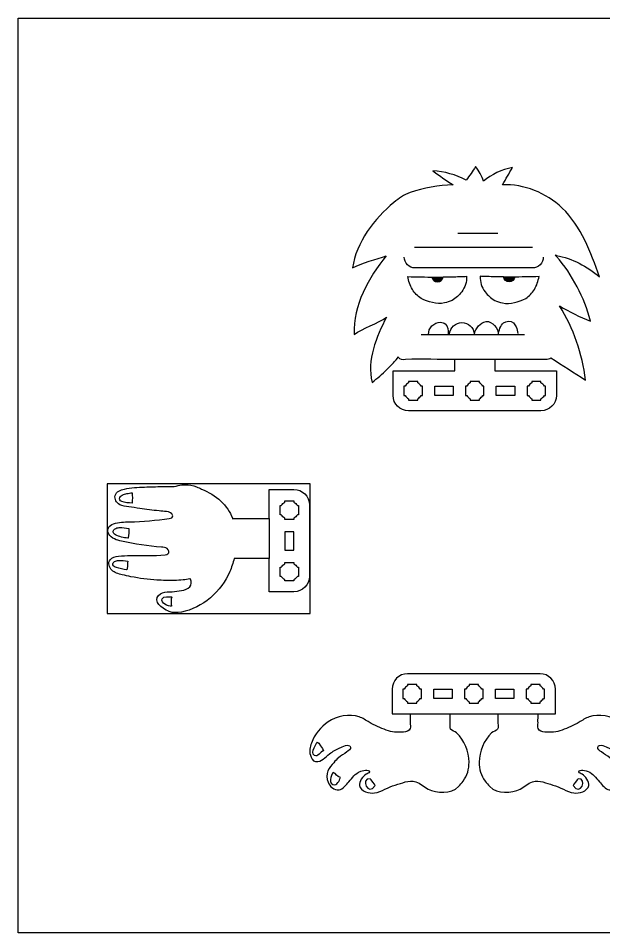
# Model space of a CAD drawing. Extents: x 0 to 843, y 0 to 842.
# Drawn here: x 0 to 539, y 0 to 842 of the extents above; entities that cross this region are included whole.
import ezdxf

# ---------------------------------------------------------------- set-up
doc = ezdxf.new("R2010")
doc.units = 0
doc.header["$MEASUREMENT"] = 0
doc.layers.add('LAYER_1', color=7, linetype='CONTINUOUS')

# ---------------------------------------------------------------- blocks, each defined once
blk = doc.blocks.new('BLOCK_3')
at = {"layer": 'LAYER_1'}
blk.add_lwpolyline([(268.53, 413.18), (81.63, 413.18), (81.63, 293.93), (268.53, 293.93), (268.53, 413.18)], dxfattribs=at)
at = {"layer": 'LAYER_1', "color": 250}
for points in [[(196.83, 381.45), (197.33, 381.45)], [(230.93, 381.45), (230.93, 382.17)]]:
    blk.add_lwpolyline(points, dxfattribs=at)
at = {"layer": 'LAYER_1', "color": 7}
blk.add_lwpolyline([(245.11, 352.17), (253.61, 352.17), (253.61, 369.17), (245.11, 369.17), (245.11, 352.17)], dxfattribs=at)
at = {"layer": 'LAYER_1', "color": 250}
for points, knots in [([(103.57, 327.77), (111.5, 326.21), (119.52, 325.18), (127.59, 324.67), (132.91, 324.33), (138.25, 324.24), (143.59, 324.37), (146.26, 324.42), (148.92, 324.55), (151.58, 324.74), (153.68, 324.88), (155.74, 325.38), (157.8, 325.77), (157.94, 325.79), (158.1, 325.82), (158.22, 325.75), (158.34, 325.68), (158.4, 325.55), (158.46, 325.42), (159.37, 323.22), (159.43, 320.39), (157.75, 318.53), (155.86, 316.42), (152.96, 315.59), (150.2, 315.04), (147.36, 314.46), (144.48, 314.08), (141.59, 313.93), (138.61, 313.79), (135.55, 313.89), (132.74, 312.89), (129.93, 311.89), (127.37, 309.42), (127.38, 306.42), (127.4, 303.06), (130.47, 300.62), (133.27, 298.75), (135.06, 297.55), (136.89, 296.37), (138.91, 295.62), (142.44, 294.35), (146.34, 294.54), (150.03, 295.2), (169.51, 298.67), (186.96, 314.51), (194.56, 332.42), (196.23, 336.37), (197.58, 340.43), (198.59, 344.59), (198.59, 344.59), (230.93, 344.59), (230.93, 344.59), (230.93, 344.59), (230.93, 381.45), (230.93, 381.45), (230.93, 381.45), (197.33, 381.45), (197.33, 381.45), (194.59, 387.38), (191.31, 392.91), (186.45, 397.33), (181.31, 402.04), (175, 405.66), (168.69, 408.47), (167.13, 409.17), (165.5, 409.79), (163.92, 410.42), (160.6, 411.76), (157.24, 412.55), (153.66, 412.41), (151.45, 412.33), (149.2, 412.21), (147.08, 411.62), (142.29, 410.28), (137.36, 410.76), (132.37, 410.72), (126.97, 410.68), (121.57, 410.54), (116.17, 410.29), (110.12, 410), (103.49, 409.74), (97.57, 408.46), (94.06, 407.71), (90.2, 406.04), (89.17, 402.6), (88.18, 399.3), (90.41, 395.74), (93.4, 394.04), (95.92, 392.6), (98.85, 392.42), (101.66, 392.05), (105.02, 391.61), (108.38, 391.08), (111.74, 390.61), (117.65, 389.8), (123.57, 389.03), (129.49, 388.3), (131.76, 388.02), (134.08, 388.08), (136.35, 387.74), (138.53, 387.41), (141.76, 386.55), (142.06, 383.92), (142.28, 382.07), (140.39, 381.47), (138.93, 381.28), (126.79, 379.6), (114.55, 378.6), (102.3, 378.28), (97.35, 378.14), (92.28, 378.1), (87.63, 376.38), (85.7, 375.67), (83.76, 374.55), (82.87, 372.71), (82.01, 370.89), (82.35, 368.68), (83.34, 366.95), (85.61, 362.93), (90.55, 361.42), (95.05, 360.41), (107.1, 357.67), (119.36, 355.87), (131.68, 355.04), (133.56, 354.91), (135.56, 354.75), (137.05, 353.62), (138.54, 352.47), (139.1, 349.95), (137.65, 348.75), (136.98, 348.21), (136.07, 348.08), (135.22, 347.99), (124.6, 346.75), (113.86, 347.5), (103.18, 347.3), (99.47, 347.24), (95.77, 347.05), (92.08, 346.63), (89.23, 346.31), (86.1, 345.67), (84.4, 343.37), (82.31, 340.51), (83.47, 336.25), (86.03, 333.81), (88.59, 331.38), (92.15, 330.37), (95.58, 329.53), (98.23, 328.88), (100.9, 328.3), (103.57, 327.77)], [0, 0, 0, 0, 1, 1, 1, 2, 2, 2, 3, 3, 3, 4, 4, 4, 5, 5, 5, 6, 6, 6, 7, 7, 7, 8, 8, 8, 9, 9, 9, 10, 10, 10, 11, 11, 11, 12, 12, 12, 13, 13, 13, 14, 14, 14, 15, 15, 15, 16, 16, 16, 17, 17, 17, 18, 18, 18, 19, 19, 19, 20, 20, 20, 21, 21, 21, 22, 22, 22, 23, 23, 23, 24, 24, 24, 25, 25, 25, 26, 26, 26, 27, 27, 27, 28, 28, 28, 29, 29, 29, 30, 30, 30, 31, 31, 31, 32, 32, 32, 33, 33, 33, 34, 34, 34, 35, 35, 35, 36, 36, 36, 37, 37, 37, 38, 38, 38, 39, 39, 39, 40, 40, 40, 41, 41, 41, 42, 42, 42, 43, 43, 43, 44, 44, 44, 45, 45, 45, 46, 46, 46, 47, 47, 47, 48, 48, 48, 49, 49, 49, 50, 50, 50, 50]), ([(95.14, 396.91), (98.15, 395.79), (101.43, 395.66), (104.64, 395.54), (104.98, 398.72), (105.01, 401.95), (104.74, 405.14), (103.12, 404.84), (101.51, 404.54), (99.89, 404.25), (98.44, 403.99), (96.96, 403.71), (95.67, 402.99), (94.39, 402.25), (93.32, 400.97), (93.25, 399.5), (93.21, 398.79), (93.43, 398.05), (93.94, 397.56), (94.28, 397.25), (94.71, 397.06), (95.14, 396.91)], [0, 0, 0, 0, 1, 1, 1, 2, 2, 2, 3, 3, 3, 4, 4, 4, 5, 5, 5, 6, 6, 6, 7, 7, 7, 7]), ([(93.25, 399.5), (93.21, 398.79), (93.43, 398.05), (93.94, 397.56), (94.28, 397.25), (94.71, 397.06), (95.14, 396.91), (98.15, 395.79), (101.43, 395.66), (104.64, 395.54), (104.98, 398.72), (105.01, 401.95), (104.74, 405.14), (103.12, 404.84), (101.51, 404.54), (99.89, 404.25), (98.44, 403.99), (96.96, 403.71), (95.67, 402.99), (94.39, 402.25), (93.32, 400.97), (93.25, 399.5)], [0, 0, 0, 0, 1, 1, 1, 2, 2, 2, 3, 3, 3, 4, 4, 4, 5, 5, 5, 6, 6, 6, 7, 7, 7, 7]), ([(104.74, 405.14), (103.12, 404.84), (101.51, 404.54), (99.89, 404.25), (98.44, 403.99), (96.96, 403.71), (95.67, 402.99), (94.39, 402.25), (93.32, 400.97), (93.25, 399.5), (93.21, 398.79), (93.43, 398.05), (93.94, 397.56), (94.28, 397.25), (94.71, 397.06), (95.14, 396.91), (98.15, 395.79), (101.43, 395.66), (104.64, 395.54), (104.98, 398.72), (105.01, 401.95), (104.74, 405.14)], [0, 0, 0, 0, 1, 1, 1, 2, 2, 2, 3, 3, 3, 4, 4, 4, 5, 5, 5, 6, 6, 6, 7, 7, 7, 7]), ([(230.93, 381.45), (230.93, 381.45), (230.93, 382.17), (230.93, 382.17), (230.93, 382.17), (230.93, 408.14), (230.93, 408.14), (230.93, 408.14), (253.61, 408.14), (253.61, 408.14), (261.44, 408.14), (267.78, 401.79), (267.78, 393.96), (267.78, 393.96), (267.78, 328.08), (267.78, 328.08), (267.78, 320.25), (261.44, 313.91), (253.61, 313.91), (253.61, 313.91), (230.93, 313.91), (230.93, 313.91), (230.93, 313.91), (230.93, 344.59), (230.93, 344.59)], [0, 0, 0, 0, 1, 1, 1, 2, 2, 2, 3, 3, 3, 4, 4, 4, 5, 5, 5, 6, 6, 6, 7, 7, 7, 8, 8, 8, 8]), ([(89.39, 366.42), (92.95, 364.67), (96.84, 363.59), (100.8, 363.29), (100.87, 363.29), (100.95, 363.29), (101.02, 363.33), (101.1, 363.38), (101.12, 363.5), (101.13, 363.59), (101.52, 366.42), (101.69, 369.28), (101.63, 372.12), (98.8, 372.85), (95.86, 373.13), (92.95, 372.96), (91.42, 372.88), (89.82, 372.62), (88.62, 371.67), (87.43, 370.71), (86.86, 368.83), (87.77, 367.6), (88.17, 367.06), (88.79, 366.72), (89.39, 366.42)], [0, 0, 0, 0, 1, 1, 1, 2, 2, 2, 3, 3, 3, 4, 4, 4, 5, 5, 5, 6, 6, 6, 7, 7, 7, 8, 8, 8, 8]), ([(87.77, 367.6), (88.17, 367.06), (88.79, 366.72), (89.39, 366.42), (92.95, 364.67), (96.84, 363.59), (100.8, 363.29), (100.87, 363.29), (100.95, 363.29), (101.02, 363.33), (101.1, 363.38), (101.12, 363.5), (101.13, 363.59), (101.52, 366.42), (101.69, 369.28), (101.63, 372.12), (98.8, 372.85), (95.86, 373.13), (92.95, 372.96), (91.42, 372.88), (89.82, 372.62), (88.62, 371.67), (87.43, 370.71), (86.86, 368.83), (87.77, 367.6)], [0, 0, 0, 0, 1, 1, 1, 2, 2, 2, 3, 3, 3, 4, 4, 4, 5, 5, 5, 6, 6, 6, 7, 7, 7, 8, 8, 8, 8]), ([(101.63, 372.12), (98.8, 372.85), (95.86, 373.13), (92.95, 372.96), (91.42, 372.88), (89.82, 372.62), (88.62, 371.67), (87.43, 370.71), (86.86, 368.83), (87.77, 367.6), (88.17, 367.06), (88.79, 366.72), (89.39, 366.42), (92.95, 364.67), (96.84, 363.59), (100.8, 363.29), (100.87, 363.29), (100.95, 363.29), (101.02, 363.33), (101.1, 363.38), (101.12, 363.5), (101.13, 363.59), (101.52, 366.42), (101.69, 369.28), (101.63, 372.12)], [0, 0, 0, 0, 1, 1, 1, 2, 2, 2, 3, 3, 3, 4, 4, 4, 5, 5, 5, 6, 6, 6, 7, 7, 7, 8, 8, 8, 8]), ([(87.07, 338.72), (87.45, 337.39), (88.92, 336.76), (90.24, 336.34), (93.33, 335.37), (96.48, 334.58), (99.67, 334), (100.15, 334.31), (100.22, 334.97), (100.26, 335.55), (100.38, 337.75), (100.5, 339.96), (100.62, 342.16), (97.85, 342.53), (95.05, 342.67), (92.25, 342.58), (91, 342.55), (89.71, 342.46), (88.62, 341.83), (87.53, 341.21), (86.73, 339.92), (87.07, 338.72)], [0, 0, 0, 0, 1, 1, 1, 2, 2, 2, 3, 3, 3, 4, 4, 4, 5, 5, 5, 6, 6, 6, 7, 7, 7, 7]), ([(87.07, 338.72), (87.45, 337.39), (88.92, 336.76), (90.24, 336.34), (93.33, 335.37), (96.48, 334.58), (99.67, 334), (100.15, 334.31), (100.22, 334.97), (100.26, 335.55), (100.38, 337.75), (100.5, 339.96), (100.62, 342.16), (97.85, 342.53), (95.05, 342.67), (92.25, 342.58), (91, 342.55), (89.71, 342.46), (88.62, 341.83), (87.53, 341.21), (86.73, 339.92), (87.07, 338.72)], [0, 0, 0, 0, 1, 1, 1, 2, 2, 2, 3, 3, 3, 4, 4, 4, 5, 5, 5, 6, 6, 6, 7, 7, 7, 7]), ([(87.07, 338.72), (87.45, 337.39), (88.92, 336.76), (90.24, 336.34), (93.33, 335.37), (96.48, 334.58), (99.67, 334), (100.15, 334.31), (100.22, 334.97), (100.26, 335.55), (100.38, 337.75), (100.5, 339.96), (100.62, 342.16), (97.85, 342.53), (95.05, 342.67), (92.25, 342.58), (91, 342.55), (89.71, 342.46), (88.62, 341.83), (87.53, 341.21), (86.73, 339.92), (87.07, 338.72)], [0, 0, 0, 0, 1, 1, 1, 2, 2, 2, 3, 3, 3, 4, 4, 4, 5, 5, 5, 6, 6, 6, 7, 7, 7, 7]), ([(132.28, 307.5), (130.7, 303.74), (138.06, 299.99), (140.82, 300.7), (140.71, 302.79), (140.38, 307.54), (141.16, 308.83), (141.24, 308.91), (141.18, 309.08), (141.01, 309.21), (138.66, 309.04), (133.48, 310.35), (132.28, 307.5)], [0, 0, 0, 0, 1, 1, 1, 2, 2, 2, 3, 3, 3, 4, 4, 4, 4]), ([(140.82, 300.7), (140.71, 302.79), (140.38, 307.54), (141.16, 308.83), (141.24, 308.91), (141.18, 309.08), (141.01, 309.21), (138.66, 309.04), (133.48, 310.35), (132.28, 307.5), (130.7, 303.74), (138.06, 299.99), (140.82, 300.7)], [0, 0, 0, 0, 1, 1, 1, 2, 2, 2, 3, 3, 3, 4, 4, 4, 4]), ([(141.01, 309.21), (138.66, 309.04), (133.48, 310.35), (132.28, 307.5), (130.7, 303.74), (138.06, 299.99), (140.82, 300.7), (140.71, 302.79), (140.38, 307.54), (141.16, 308.83), (141.24, 308.91), (141.18, 309.08), (141.01, 309.21)], [0, 0, 0, 0, 1, 1, 1, 2, 2, 2, 3, 3, 3, 4, 4, 4, 4])]:
    blk.add_open_spline(points, degree=3, knots=knots, dxfattribs=at)
at = {"layer": 'LAYER_1', "color": 7}
for points in [[(240.85, 384.77), (240.85, 384.77), (241.99, 384.77), (241.99, 384.77), (242.74, 383.47), (243.82, 382.4), (245.11, 381.65), (245.11, 381.65), (245.11, 380.51), (245.11, 380.51), (245.11, 380.51), (249.36, 380.51), (249.36, 380.51), (249.36, 380.51), (253.61, 380.51), (253.61, 380.51), (253.61, 380.51), (253.61, 381.65), (253.61, 381.65), (254.9, 382.4), (255.98, 383.47), (256.72, 384.77), (256.72, 384.77), (257.86, 384.77), (257.86, 384.77), (257.86, 384.77), (257.86, 389.02), (257.86, 389.02), (257.86, 389.02), (257.86, 393.27), (257.86, 393.27), (257.86, 393.27), (256.72, 393.27), (256.72, 393.27), (255.98, 394.56), (254.9, 395.64), (253.61, 396.38), (253.61, 396.38), (253.61, 397.52), (253.61, 397.52), (253.61, 397.52), (249.36, 397.52), (249.36, 397.52), (249.36, 397.52), (245.11, 397.52), (245.11, 397.52), (245.11, 397.52), (245.11, 396.38), (245.11, 396.38), (243.82, 395.64), (242.74, 394.56), (241.99, 393.27), (241.99, 393.27), (240.85, 393.27), (240.85, 393.27), (240.85, 393.27), (240.85, 389.02), (240.85, 389.02), (240.85, 389.02), (240.85, 384.77), (240.85, 384.77)], [(240.85, 328.07), (240.85, 328.07), (241.99, 328.07), (241.99, 328.07), (242.74, 326.78), (243.82, 325.71), (245.11, 324.96), (245.11, 324.96), (245.11, 323.82), (245.11, 323.82), (245.11, 323.82), (249.36, 323.82), (249.36, 323.82), (249.36, 323.82), (253.61, 323.82), (253.61, 323.82), (253.61, 323.82), (253.61, 324.96), (253.61, 324.96), (254.9, 325.71), (255.98, 326.78), (256.72, 328.07), (256.72, 328.07), (257.86, 328.07), (257.86, 328.07), (257.86, 328.07), (257.86, 332.32), (257.86, 332.32), (257.86, 332.32), (257.86, 336.58), (257.86, 336.58), (257.86, 336.58), (256.72, 336.58), (256.72, 336.58), (255.98, 337.87), (254.9, 338.94), (253.61, 339.69), (253.61, 339.69), (253.61, 340.83), (253.61, 340.83), (253.61, 340.83), (249.36, 340.83), (249.36, 340.83), (249.36, 340.83), (245.11, 340.83), (245.11, 340.83), (245.11, 340.83), (245.11, 339.69), (245.11, 339.69), (243.82, 338.94), (242.74, 337.87), (241.99, 336.58), (241.99, 336.58), (240.85, 336.58), (240.85, 336.58), (240.85, 336.58), (240.85, 332.32), (240.85, 332.32), (240.85, 332.32), (240.85, 328.07), (240.85, 328.07)]]:
    blk.add_open_spline(points, degree=3, knots=[0, 0, 0, 0, 1, 1, 1, 2, 2, 2, 3, 3, 3, 4, 4, 4, 5, 5, 5, 6, 6, 6, 7, 7, 7, 8, 8, 8, 9, 9, 9, 10, 10, 10, 11, 11, 11, 12, 12, 12, 13, 13, 13, 14, 14, 14, 15, 15, 15, 16, 16, 16, 17, 17, 17, 18, 18, 18, 19, 19, 19, 20, 20, 20, 20], dxfattribs=at)

msp = doc.modelspace()

# ---------------------------------------------------------------- hatches: boundary and pattern name
at = {"layer": 'LAYER_1'}
h = msp.add_hatch(color=250, dxfattribs=at)
h.dxf.hatch_style = 2
edge = h.paths.add_edge_path()
edge.add_spline(control_points=[(380.55, 603.73), (380.85, 601.22), (383.22, 599.12), (385.75, 599.13), (388.28, 599.13), (390.64, 601.24), (390.93, 603.76)], knot_values=[0, 0, 0, 0, 1, 1, 1, 2, 2, 2, 2], degree=3, periodic=0)
edge.add_line((390.93, 603.76), (380.55, 603.73))
h = msp.add_hatch(color=250, dxfattribs=at)
h.dxf.hatch_style = 2
edge = h.paths.add_edge_path()
edge.add_spline(control_points=[(456.88, 603.73), (456.58, 601.22), (454.21, 599.12), (451.68, 599.13), (449.15, 599.13), (446.79, 601.24), (446.5, 603.76)], knot_values=[0, 0, 0, 0, 1, 1, 1, 2, 2, 2, 2], degree=3, periodic=0)
edge.add_line((446.5, 603.76), (456.88, 603.73))

# ---------------------------------------------------------------- linework, layer by layer
msp.add_lwpolyline([(0, 841.89), (843.17, 841.89), (843.17, 0), (0, 0), (0, 841.89)], dxfattribs=at)
at = {"layer": 'LAYER_1', "color": 7}
for points in [[(404.3, 643.95), (441.24, 643.95)], [(364.63, 631.17), (473.19, 631.17)], [(370.69, 550.63), (465.69, 550.63)], [(383.07, 503.19), (400.08, 503.19), (400.08, 494.69), (383.07, 494.69), (383.07, 503.19)], [(439.76, 503.19), (456.77, 503.19), (456.77, 494.69), (439.76, 494.69), (439.76, 503.19)], [(399.21, 215.72), (382.2, 215.72), (382.2, 224.22), (399.21, 224.22), (399.21, 215.72)], [(455.9, 215.72), (438.9, 215.72), (438.9, 224.22), (455.9, 224.22), (455.9, 215.72)]]:
    msp.add_lwpolyline(points, dxfattribs=at)
at = {"layer": 'LAYER_1', "color": 250}
for points in [[(360.63, 201.55), (397.48, 201.55)], [(441.62, 201.55), (478.26, 201.55)]]:
    msp.add_lwpolyline(points, dxfattribs=at)
at = {"layer": 'LAYER_1', "color": 7}
for points, knots in [([(526.32, 563.11), (516.57, 566.86), (507.06, 571.57), (498.01, 577.15), (510.77, 556.55), (519.04, 532.97), (521.9, 508.77), (511.35, 515.7), (500.74, 522.53), (490.05, 529.27), (488.6, 528.43), (486.92, 527.96), (485.13, 527.96), (485.13, 527.96), (458.26, 527.96), (458.26, 527.96), (458.26, 527.96), (402.83, 527.96), (402.83, 527.96), (387.4, 527.96), (371.67, 528.86), (356.27, 527.94), (354.02, 527.81), (350.52, 527.77), (349.28, 530.2), (349.69, 529.39), (345.87, 525.39), (345.27, 524.79), (343.21, 522.76), (341.17, 520.71), (339.11, 518.68), (334.8, 514.42), (330.32, 510.36), (325.47, 506.72), (320.6, 527.05), (329.31, 548.75), (338.77, 566.59), (330.87, 561.4), (316.91, 556.17), (308.9, 550.9), (307.78, 577.34), (322.41, 603.41), (338.51, 623.06), (329.86, 620.24), (315.47, 616.57), (307.51, 612.08), (310.7, 635.43), (327.81, 657.69), (345.51, 672.24), (350.25, 676.14), (354.68, 679.41), (360.53, 681.49), (373.21, 685.77), (386.56, 688.13), (400, 688.48), (393.7, 692.61), (387.5, 696.91), (381.41, 701.37), (392.01, 700.87), (402.62, 697.91), (412.1, 692.82), (415.12, 696.87), (417.98, 701.03), (420.63, 705.29), (424.06, 701.34), (426.6, 696.69), (427.99, 691.82), (435.43, 698.27), (444.7, 702.63), (454.62, 704.38), (451.62, 699.17), (448.6, 693.93), (445.57, 688.67), (465.21, 689.38), (485.71, 681.31), (500.43, 667.13), (517.92, 650.28), (526.59, 626.59), (534.68, 603.71), (523.37, 613.76), (509.5, 620.71), (495.13, 623.59), (494.8, 623.66), (494.48, 623.73), (494.15, 623.79), (494.48, 623.41), (494.81, 623.04), (495.13, 622.66), (509.89, 605.6), (520.73, 584.96), (526.32, 563.11)], [0, 0, 0, 0, 1, 1, 1, 2, 2, 2, 3, 3, 3, 4, 4, 4, 5, 5, 5, 6, 6, 6, 7, 7, 7, 8, 8, 8, 9, 9, 9, 10, 10, 10, 11, 11, 11, 12, 12, 12, 13, 13, 13, 14, 14, 14, 15, 15, 15, 16, 16, 16, 17, 17, 17, 18, 18, 18, 19, 19, 19, 20, 20, 20, 21, 21, 21, 22, 22, 22, 23, 23, 23, 24, 24, 24, 25, 25, 25, 26, 26, 26, 27, 27, 27, 28, 28, 28, 29, 29, 29, 30, 30, 30, 30]), ([(495.13, 623.59), (495.13, 623.59), (495.13, 622.66), (495.13, 622.66), (494.81, 623.04), (494.48, 623.41), (494.15, 623.79), (494.48, 623.73), (494.8, 623.66), (495.13, 623.59)], [0, 0, 0, 0, 1, 1, 1, 2, 2, 2, 3, 3, 3, 3]), ([(483.03, 622.01), (483.03, 616.51), (478.53, 612.01), (473.03, 612.01), (473.03, 612.01), (365.1, 612.01), (365.1, 612.01), (359.6, 612.01), (355.1, 616.51), (355.1, 622.01)], [0, 0, 0, 0, 1, 1, 1, 2, 2, 2, 3, 3, 3, 3]), ([(382.97, 603.66), (374.75, 603.65), (366.54, 603.79), (358.33, 604.08), (359.06, 599.91), (360.43, 595.84), (362.63, 592.23), (364.63, 588.93), (367.34, 586.03), (370.59, 583.98), (377.12, 580.48), (384.77, 578.45), (392.07, 579.79), (394.46, 580.27), (396.8, 581.02), (399.03, 582.02), (403.21, 584.86), (405.01, 586.04), (408, 590.13), (410.99, 594.22), (412.87, 599.29), (412.36, 604.33), (410.8, 604.27), (409.23, 604.2), (407.67, 604.14), (403.02, 603.97), (398.38, 603.84), (393.73, 603.76), (390.14, 603.7), (386.56, 603.67), (382.97, 603.66)], [0, 0, 0, 0, 1, 1, 1, 2, 2, 2, 3, 3, 3, 4, 4, 4, 5, 5, 5, 6, 6, 6, 7, 7, 7, 8, 8, 8, 9, 9, 9, 10, 10, 10, 10]), ([(380.55, 603.73), (380.85, 601.22), (383.22, 599.12), (385.75, 599.13), (388.28, 599.13), (390.64, 601.24), (390.93, 603.76)], [0, 0, 0, 0, 1, 1, 1, 2, 2, 2, 2]), ([(454.46, 603.66), (462.67, 603.65), (470.89, 603.79), (479.1, 604.08), (478.37, 599.91), (476.99, 595.84), (474.8, 592.23), (472.79, 588.93), (470.09, 586.03), (466.84, 583.98), (460.3, 580.48), (452.66, 578.45), (445.36, 579.79), (442.97, 580.27), (440.62, 581.02), (438.4, 582.02), (434.21, 584.86), (432.42, 586.04), (429.43, 590.13), (426.44, 594.22), (424.55, 599.29), (425.07, 604.33), (426.63, 604.27), (428.19, 604.2), (429.76, 604.14), (434.4, 603.97), (439.05, 603.84), (443.7, 603.76), (447.28, 603.7), (450.87, 603.67), (454.46, 603.66)], [0, 0, 0, 0, 1, 1, 1, 2, 2, 2, 3, 3, 3, 4, 4, 4, 5, 5, 5, 6, 6, 6, 7, 7, 7, 8, 8, 8, 9, 9, 9, 10, 10, 10, 10]), ([(456.88, 603.73), (456.58, 601.22), (454.21, 599.12), (451.68, 599.13), (449.15, 599.13), (446.79, 601.24), (446.5, 603.76)], [0, 0, 0, 0, 1, 1, 1, 2, 2, 2, 2]), ([(377.5, 550.66), (376.97, 556.57), (382.42, 562.29), (388.35, 562.04), (389.97, 561.97), (391.61, 561.5), (392.85, 560.46), (395.14, 558.54), (395.57, 554.39), (395.63, 551.4)], [0, 0, 0, 0, 1, 1, 1, 2, 2, 2, 3, 3, 3, 3]), ([(396.72, 551.15), (397.12, 556.87), (402.41, 561.81), (408.13, 561.81), (413.86, 561.82), (419.16, 556.9), (419.57, 551.18), (420.73, 556.67), (424.9, 561.8), (430.44, 562.66), (435.97, 563.52), (442.1, 556.24), (441.44, 550.68), (442.13, 553.87), (443.67, 559.53), (446.34, 561.42), (449, 563.31), (452.94, 563.61), (455.46, 561.54), (456.66, 560.55), (457.45, 559.15), (458.04, 557.71), (458.83, 555.82), (459.33, 553.8), (459.53, 551.76)], [0, 0, 0, 0, 1, 1, 1, 2, 2, 2, 3, 3, 3, 4, 4, 4, 5, 5, 5, 6, 6, 6, 7, 7, 7, 8, 8, 8, 8]), ([(438.35, 528.34), (438.35, 528.34), (438.35, 517.37), (438.35, 517.37), (438.35, 517.37), (495.04, 517.37), (495.04, 517.37), (495.04, 517.37), (495.04, 494.69), (495.04, 494.69), (495.04, 486.86), (488.69, 480.52), (480.87, 480.52), (480.87, 480.52), (358.98, 480.52), (358.98, 480.52), (351.15, 480.52), (344.8, 486.86), (344.8, 494.69), (344.8, 494.69), (344.8, 517.37), (344.8, 517.37), (344.8, 517.37), (401.5, 517.37), (401.5, 517.37), (401.5, 517.37), (401.5, 528.34), (401.5, 528.34)], [0, 0, 0, 0, 1, 1, 1, 2, 2, 2, 3, 3, 3, 4, 4, 4, 5, 5, 5, 6, 6, 6, 7, 7, 7, 8, 8, 8, 9, 9, 9, 9]), ([(354.72, 503.19), (354.72, 503.19), (355.86, 503.19), (355.86, 503.19), (356.61, 504.48), (357.69, 505.56), (358.98, 506.31), (358.98, 506.31), (358.98, 507.44), (358.98, 507.44), (358.98, 507.44), (363.23, 507.44), (363.23, 507.44), (363.23, 507.44), (367.48, 507.44), (367.48, 507.44), (367.48, 507.44), (367.48, 506.31), (367.48, 506.31), (368.77, 505.56), (369.85, 504.48), (370.59, 503.19), (370.59, 503.19), (371.73, 503.19), (371.73, 503.19), (371.73, 503.19), (371.73, 498.94), (371.73, 498.94), (371.73, 498.94), (371.73, 494.69), (371.73, 494.69), (371.73, 494.69), (370.59, 494.69), (370.59, 494.69), (369.85, 493.4), (368.77, 492.32), (367.48, 491.57), (367.48, 491.57), (367.48, 490.44), (367.48, 490.44), (367.48, 490.44), (363.23, 490.44), (363.23, 490.44), (363.23, 490.44), (358.98, 490.44), (358.98, 490.44), (358.98, 490.44), (358.98, 491.57), (358.98, 491.57), (357.69, 492.32), (356.61, 493.4), (355.86, 494.69), (355.86, 494.69), (354.72, 494.69), (354.72, 494.69), (354.72, 494.69), (354.72, 498.94), (354.72, 498.94), (354.72, 498.94), (354.72, 503.19), (354.72, 503.19)], [0, 0, 0, 0, 1, 1, 1, 2, 2, 2, 3, 3, 3, 4, 4, 4, 5, 5, 5, 6, 6, 6, 7, 7, 7, 8, 8, 8, 9, 9, 9, 10, 10, 10, 11, 11, 11, 12, 12, 12, 13, 13, 13, 14, 14, 14, 15, 15, 15, 16, 16, 16, 17, 17, 17, 18, 18, 18, 19, 19, 19, 20, 20, 20, 20]), ([(411.42, 503.19), (411.42, 503.19), (412.56, 503.19), (412.56, 503.19), (413.3, 504.48), (414.38, 505.56), (415.67, 506.31), (415.67, 506.31), (415.67, 507.44), (415.67, 507.44), (415.67, 507.44), (419.92, 507.44), (419.92, 507.44), (419.92, 507.44), (424.17, 507.44), (424.17, 507.44), (424.17, 507.44), (424.17, 506.31), (424.17, 506.31), (425.46, 505.56), (426.54, 504.48), (427.29, 503.19), (427.29, 503.19), (428.43, 503.19), (428.43, 503.19), (428.43, 503.19), (428.43, 498.94), (428.43, 498.94), (428.43, 498.94), (428.43, 494.69), (428.43, 494.69), (428.43, 494.69), (427.29, 494.69), (427.29, 494.69), (426.54, 493.4), (425.46, 492.32), (424.17, 491.57), (424.17, 491.57), (424.17, 490.44), (424.17, 490.44), (424.17, 490.44), (419.92, 490.44), (419.92, 490.44), (419.92, 490.44), (415.67, 490.44), (415.67, 490.44), (415.67, 490.44), (415.67, 491.57), (415.67, 491.57), (414.38, 492.32), (413.3, 493.4), (412.56, 494.69), (412.56, 494.69), (411.42, 494.69), (411.42, 494.69), (411.42, 494.69), (411.42, 498.94), (411.42, 498.94), (411.42, 498.94), (411.42, 503.19), (411.42, 503.19)], [0, 0, 0, 0, 1, 1, 1, 2, 2, 2, 3, 3, 3, 4, 4, 4, 5, 5, 5, 6, 6, 6, 7, 7, 7, 8, 8, 8, 9, 9, 9, 10, 10, 10, 11, 11, 11, 12, 12, 12, 13, 13, 13, 14, 14, 14, 15, 15, 15, 16, 16, 16, 17, 17, 17, 18, 18, 18, 19, 19, 19, 20, 20, 20, 20]), ([(468.11, 503.19), (468.11, 503.19), (469.25, 503.19), (469.25, 503.19), (470, 504.48), (471.07, 505.56), (472.36, 506.31), (472.36, 506.31), (472.36, 507.44), (472.36, 507.44), (472.36, 507.44), (476.61, 507.44), (476.61, 507.44), (476.61, 507.44), (480.87, 507.44), (480.87, 507.44), (480.87, 507.44), (480.87, 506.31), (480.87, 506.31), (482.16, 505.56), (483.23, 504.48), (483.98, 503.19), (483.98, 503.19), (485.12, 503.19), (485.12, 503.19), (485.12, 503.19), (485.12, 498.94), (485.12, 498.94), (485.12, 498.94), (485.12, 494.69), (485.12, 494.69), (485.12, 494.69), (483.98, 494.69), (483.98, 494.69), (483.23, 493.4), (482.16, 492.32), (480.87, 491.57), (480.87, 491.57), (480.87, 490.44), (480.87, 490.44), (480.87, 490.44), (476.61, 490.44), (476.61, 490.44), (476.61, 490.44), (472.36, 490.44), (472.36, 490.44), (472.36, 490.44), (472.36, 491.57), (472.36, 491.57), (471.07, 492.32), (470, 493.4), (469.25, 494.69), (469.25, 494.69), (468.11, 494.69), (468.11, 494.69), (468.11, 494.69), (468.11, 498.94), (468.11, 498.94), (468.11, 498.94), (468.11, 503.19), (468.11, 503.19)], [0, 0, 0, 0, 1, 1, 1, 2, 2, 2, 3, 3, 3, 4, 4, 4, 5, 5, 5, 6, 6, 6, 7, 7, 7, 8, 8, 8, 9, 9, 9, 10, 10, 10, 11, 11, 11, 12, 12, 12, 13, 13, 13, 14, 14, 14, 15, 15, 15, 16, 16, 16, 17, 17, 17, 18, 18, 18, 19, 19, 19, 20, 20, 20, 20]), ([(370.87, 215.72), (370.87, 215.72), (369.73, 215.72), (369.73, 215.72), (368.98, 214.43), (367.9, 213.35), (366.61, 212.61), (366.61, 212.61), (366.61, 211.47), (366.61, 211.47), (366.61, 211.47), (362.36, 211.47), (362.36, 211.47), (362.36, 211.47), (358.11, 211.47), (358.11, 211.47), (358.11, 211.47), (358.11, 212.61), (358.11, 212.61), (356.82, 213.35), (355.74, 214.43), (355, 215.72), (355, 215.72), (353.86, 215.72), (353.86, 215.72), (353.86, 215.72), (353.86, 219.97), (353.86, 219.97), (353.86, 219.97), (353.86, 224.23), (353.86, 224.23), (353.86, 224.23), (355, 224.23), (355, 224.23), (355.74, 225.52), (356.82, 226.59), (358.11, 227.34), (358.11, 227.34), (358.11, 228.48), (358.11, 228.48), (358.11, 228.48), (362.36, 228.48), (362.36, 228.48), (362.36, 228.48), (366.61, 228.48), (366.61, 228.48), (366.61, 228.48), (366.61, 227.34), (366.61, 227.34), (367.9, 226.59), (368.98, 225.52), (369.73, 224.23), (369.73, 224.23), (370.87, 224.23), (370.87, 224.23), (370.87, 224.23), (370.87, 219.97), (370.87, 219.97), (370.87, 219.97), (370.87, 215.72), (370.87, 215.72)], [0, 0, 0, 0, 1, 1, 1, 2, 2, 2, 3, 3, 3, 4, 4, 4, 5, 5, 5, 6, 6, 6, 7, 7, 7, 8, 8, 8, 9, 9, 9, 10, 10, 10, 11, 11, 11, 12, 12, 12, 13, 13, 13, 14, 14, 14, 15, 15, 15, 16, 16, 16, 17, 17, 17, 18, 18, 18, 19, 19, 19, 20, 20, 20, 20]), ([(427.56, 215.72), (427.56, 215.72), (426.42, 215.72), (426.42, 215.72), (425.67, 214.43), (424.6, 213.35), (423.31, 212.61), (423.31, 212.61), (423.31, 211.47), (423.31, 211.47), (423.31, 211.47), (419.05, 211.47), (419.05, 211.47), (419.05, 211.47), (414.8, 211.47), (414.8, 211.47), (414.8, 211.47), (414.8, 212.61), (414.8, 212.61), (413.51, 213.35), (412.44, 214.43), (411.69, 215.72), (411.69, 215.72), (410.55, 215.72), (410.55, 215.72), (410.55, 215.72), (410.55, 219.97), (410.55, 219.97), (410.55, 219.97), (410.55, 224.23), (410.55, 224.23), (410.55, 224.23), (411.69, 224.23), (411.69, 224.23), (412.44, 225.52), (413.51, 226.59), (414.8, 227.34), (414.8, 227.34), (414.8, 228.48), (414.8, 228.48), (414.8, 228.48), (419.05, 228.48), (419.05, 228.48), (419.05, 228.48), (423.31, 228.48), (423.31, 228.48), (423.31, 228.48), (423.31, 227.34), (423.31, 227.34), (424.6, 226.59), (425.67, 225.52), (426.42, 224.23), (426.42, 224.23), (427.56, 224.23), (427.56, 224.23), (427.56, 224.23), (427.56, 219.97), (427.56, 219.97), (427.56, 219.97), (427.56, 215.72), (427.56, 215.72)], [0, 0, 0, 0, 1, 1, 1, 2, 2, 2, 3, 3, 3, 4, 4, 4, 5, 5, 5, 6, 6, 6, 7, 7, 7, 8, 8, 8, 9, 9, 9, 10, 10, 10, 11, 11, 11, 12, 12, 12, 13, 13, 13, 14, 14, 14, 15, 15, 15, 16, 16, 16, 17, 17, 17, 18, 18, 18, 19, 19, 19, 20, 20, 20, 20]), ([(484.25, 215.72), (484.25, 215.72), (483.11, 215.72), (483.11, 215.72), (482.37, 214.43), (481.29, 213.35), (480, 212.61), (480, 212.61), (480, 211.47), (480, 211.47), (480, 211.47), (475.75, 211.47), (475.75, 211.47), (475.75, 211.47), (471.49, 211.47), (471.49, 211.47), (471.49, 211.47), (471.49, 212.61), (471.49, 212.61), (470.21, 213.35), (469.13, 214.43), (468.38, 215.72), (468.38, 215.72), (467.24, 215.72), (467.24, 215.72), (467.24, 215.72), (467.24, 219.97), (467.24, 219.97), (467.24, 219.97), (467.24, 224.23), (467.24, 224.23), (467.24, 224.23), (468.38, 224.23), (468.38, 224.23), (469.13, 225.52), (470.21, 226.59), (471.49, 227.34), (471.49, 227.34), (471.49, 228.48), (471.49, 228.48), (471.49, 228.48), (475.75, 228.48), (475.75, 228.48), (475.75, 228.48), (480, 228.48), (480, 228.48), (480, 228.48), (480, 227.34), (480, 227.34), (481.29, 226.59), (482.37, 225.52), (483.11, 224.23), (483.11, 224.23), (484.25, 224.23), (484.25, 224.23), (484.25, 224.23), (484.25, 219.97), (484.25, 219.97), (484.25, 219.97), (484.25, 215.72), (484.25, 215.72)], [0, 0, 0, 0, 1, 1, 1, 2, 2, 2, 3, 3, 3, 4, 4, 4, 5, 5, 5, 6, 6, 6, 7, 7, 7, 8, 8, 8, 9, 9, 9, 10, 10, 10, 11, 11, 11, 12, 12, 12, 13, 13, 13, 14, 14, 14, 15, 15, 15, 16, 16, 16, 17, 17, 17, 18, 18, 18, 19, 19, 19, 20, 20, 20, 20])]:
    msp.add_open_spline(points, degree=3, knots=knots, dxfattribs=at)
at = {"layer": 'LAYER_1'}
for points in [[(380.55, 603.73), (380.85, 601.22), (383.22, 599.12), (385.75, 599.13), (388.28, 599.13), (390.64, 601.24), (390.93, 603.76)], [(456.88, 603.73), (456.58, 601.22), (454.21, 599.12), (451.68, 599.13), (449.15, 599.13), (446.79, 601.24), (446.5, 603.76)]]:
    msp.add_open_spline(points, degree=3, knots=[0, 0, 0, 0, 1, 1, 1, 2, 2, 2, 2], dxfattribs=at)
at = {"layer": 'LAYER_1', "color": 250}
for points, knots in [([(478.26, 201.55), (478.26, 201.55), (494.17, 201.55), (494.17, 201.55), (494.17, 201.55), (494.17, 224.22), (494.17, 224.22), (494.17, 232.05), (487.83, 238.4), (480, 238.4), (480, 238.4), (358.11, 238.4), (358.11, 238.4), (350.28, 238.4), (343.94, 232.05), (343.94, 224.22), (343.94, 224.22), (343.94, 201.55), (343.94, 201.55), (343.94, 201.55), (360.62, 201.55), (360.63, 201.55), (360.34, 201.22), (360.63, 199.37), (360.63, 198.96), (360.64, 197.03), (360.65, 195.11), (360.64, 193.18), (360.63, 191.61), (360.98, 189.47), (360.56, 187.95), (359.94, 185.71), (356.48, 184.86), (354.26, 184.72), (348.64, 184.35), (343.76, 184.34), (338.54, 186.44), (333.17, 188.6), (327.81, 190.84), (322.84, 193.84), (319.97, 195.57), (316.82, 197.55), (313.66, 198.68), (304.56, 201.96), (293.07, 199.44), (285.11, 194.04), (278.33, 189.44), (272.51, 182.36), (269.71, 174.61), (268.41, 170.98), (267.38, 167.3), (268.7, 163.52), (269.6, 160.96), (270.56, 158.02), (273.58, 157.65), (278.95, 156.98), (282.41, 161.92), (286.3, 164.73), (289.36, 166.93), (292.52, 168.56), (295.9, 170.2), (297.71, 171.08), (304.58, 174.53), (305.65, 170.96), (306.23, 169.04), (303.37, 167.3), (302.16, 166.45), (299.66, 164.66), (297.13, 162.96), (294.7, 161.04), (292.95, 159.66), (291.56, 158.35), (290.17, 156.55), (288.24, 154.05), (286.02, 152.17), (284.86, 149.14), (283.53, 145.68), (283.48, 141.97), (284.94, 138.54), (286.59, 134.64), (290.57, 130.83), (295.14, 131.55), (298.79, 132.13), (301.71, 136.45), (304.13, 139.04), (307.45, 142.58), (309.87, 146.6), (314.52, 148.51), (315.8, 149.04), (323.1, 150.99), (323.17, 148.13), (323.2, 146.83), (320.92, 146.5), (319.99, 145.92), (317.26, 144.2), (313.04, 138.97), (313.86, 135.56), (315.2, 129.95), (322.77, 128.09), (327.61, 128.72), (334.53, 129.63), (340.2, 134.17), (346.84, 135.94), (353.35, 137.66), (358.65, 140.78), (365.75, 138.92), (369.82, 137.86), (373.26, 134.18), (377.04, 132.26), (385.05, 128.2), (398.22, 127.64), (404.92, 134.5), (406.49, 136.11), (408.03, 137.84), (409.38, 139.63), (413.06, 144.54), (414.77, 150.8), (414.69, 156.92), (414.57, 166.48), (410.48, 177.45), (403.28, 183.93), (402.01, 185.07), (398.57, 186.28), (397.76, 187.48), (396.97, 188.65), (397.48, 191.35), (397.48, 192.71), (397.48, 193.31), (397.48, 201.55), (397.48, 201.55), (397.48, 201.55), (441.62, 201.55), (441.62, 201.55)], [0, 0, 0, 0, 1, 1, 1, 2, 2, 2, 3, 3, 3, 4, 4, 4, 5, 5, 5, 6, 6, 6, 7, 7, 7, 8, 8, 8, 9, 9, 9, 10, 10, 10, 11, 11, 11, 12, 12, 12, 13, 13, 13, 14, 14, 14, 15, 15, 15, 16, 16, 16, 17, 17, 17, 18, 18, 18, 19, 19, 19, 20, 20, 20, 21, 21, 21, 22, 22, 22, 23, 23, 23, 24, 24, 24, 25, 25, 25, 26, 26, 26, 27, 27, 27, 28, 28, 28, 29, 29, 29, 30, 30, 30, 31, 31, 31, 32, 32, 32, 33, 33, 33, 34, 34, 34, 35, 35, 35, 36, 36, 36, 37, 37, 37, 38, 38, 38, 39, 39, 39, 40, 40, 40, 41, 41, 41, 42, 42, 42, 43, 43, 43, 44, 44, 44, 44]), ([(441.3, 201.55), (441.3, 201.55), (441.3, 192.71), (441.3, 192.71), (441.3, 191.35), (441.81, 188.65), (441.02, 187.48), (440.21, 186.28), (436.77, 185.07), (435.5, 183.93), (428.3, 177.45), (424.21, 166.48), (424.09, 156.92), (424.01, 150.8), (425.72, 144.54), (429.4, 139.63), (430.75, 137.84), (432.29, 136.11), (433.86, 134.5), (440.56, 127.64), (453.74, 128.2), (461.74, 132.26), (465.52, 134.18), (468.96, 137.86), (473.04, 138.92), (480.12, 140.78), (485.43, 137.66), (491.93, 135.94), (498.58, 134.18), (504.25, 129.63), (511.17, 128.72), (516.01, 128.09), (523.58, 129.95), (524.92, 135.56), (525.74, 138.97), (521.52, 144.2), (518.79, 145.92), (517.86, 146.5), (515.58, 146.83), (515.61, 148.13), (515.68, 150.99), (522.98, 149.04), (524.26, 148.52), (528.91, 146.6), (531.33, 142.58), (534.65, 139.04), (537.06, 136.45), (539.99, 132.13), (543.64, 131.55), (548.21, 130.83), (552.19, 134.64), (553.84, 138.54), (555.3, 141.97), (555.25, 145.68), (553.92, 149.14), (552.76, 152.17), (550.54, 154.05), (548.61, 156.55), (547.22, 158.35), (545.83, 159.66), (544.08, 161.04), (541.65, 162.96), (539.12, 164.66), (536.62, 166.45), (535.41, 167.3), (532.55, 169.04), (533.13, 170.96), (534.2, 174.53), (541.07, 171.08), (542.88, 170.2), (546.26, 168.56), (549.42, 166.93), (552.48, 164.73), (556.37, 161.92), (559.83, 156.98), (565.2, 157.65), (568.22, 158.02), (569.18, 160.96), (570.08, 163.52), (571.4, 167.3), (570.37, 170.98), (569.06, 174.61), (566.27, 182.36), (560.45, 189.44), (553.67, 194.04), (545.71, 199.44), (534.22, 201.96), (525.12, 198.68), (521.96, 197.55), (518.81, 195.57), (515.94, 193.84), (510.97, 190.84), (505.61, 188.6), (500.24, 186.44), (495.02, 184.34), (490.14, 184.35), (484.52, 184.72), (482.29, 184.86), (478.84, 185.71), (478.22, 187.95), (477.8, 189.47), (478.15, 191.61), (478.14, 193.18), (478.13, 195.11), (478.14, 197.03), (478.15, 198.96), (478.15, 199.37), (478.44, 201.22), (478.15, 201.55)], [0, 0, 0, 0, 1, 1, 1, 2, 2, 2, 3, 3, 3, 4, 4, 4, 5, 5, 5, 6, 6, 6, 7, 7, 7, 8, 8, 8, 9, 9, 9, 10, 10, 10, 11, 11, 11, 12, 12, 12, 13, 13, 13, 14, 14, 14, 15, 15, 15, 16, 16, 16, 17, 17, 17, 18, 18, 18, 19, 19, 19, 20, 20, 20, 21, 21, 21, 22, 22, 22, 23, 23, 23, 24, 24, 24, 25, 25, 25, 26, 26, 26, 27, 27, 27, 28, 28, 28, 29, 29, 29, 30, 30, 30, 31, 31, 31, 32, 32, 32, 33, 33, 33, 34, 34, 34, 35, 35, 35, 36, 36, 36, 36]), ([(275, 175.54), (275.36, 175.1), (267.7, 165.92), (272.66, 163.04), (275.27, 161.53), (278.3, 166.46), (280.65, 167.6), (280.15, 169.22), (276.34, 175.24), (275, 175.54)], [0, 0, 0, 0, 1, 1, 1, 2, 2, 2, 3, 3, 3, 3]), ([(289.59, 147.59), (292.53, 146.37), (293.26, 143.73), (296.29, 142.82), (295.41, 140.43), (293.27, 134.85), (289.53, 136.56), (284.11, 139.03), (289.41, 147.42), (289.59, 147.59)], [0, 0, 0, 0, 1, 1, 1, 2, 2, 2, 3, 3, 3, 3]), ([(328.24, 135.63), (321.55, 124.76), (314.51, 142.43), (323.69, 141.8), (323.98, 141.31), (328.32, 136.2), (328.24, 135.63)], [0, 0, 0, 0, 1, 1, 1, 2, 2, 2, 2]), ([(510.54, 135.63), (510.46, 136.2), (514.8, 141.31), (515.09, 141.8), (524.27, 142.43), (517.23, 124.76), (510.54, 135.63)], [0, 0, 0, 0, 1, 1, 1, 2, 2, 2, 2])]:
    msp.add_open_spline(points, degree=3, knots=knots, dxfattribs=at)

# ---------------------------------------------------------------- block references
at = {"layer": 'LAYER_1'}
msp.add_blockref('BLOCK_3', (0, 0), dxfattribs=at)

doc.saveas('drawing.dxf')
